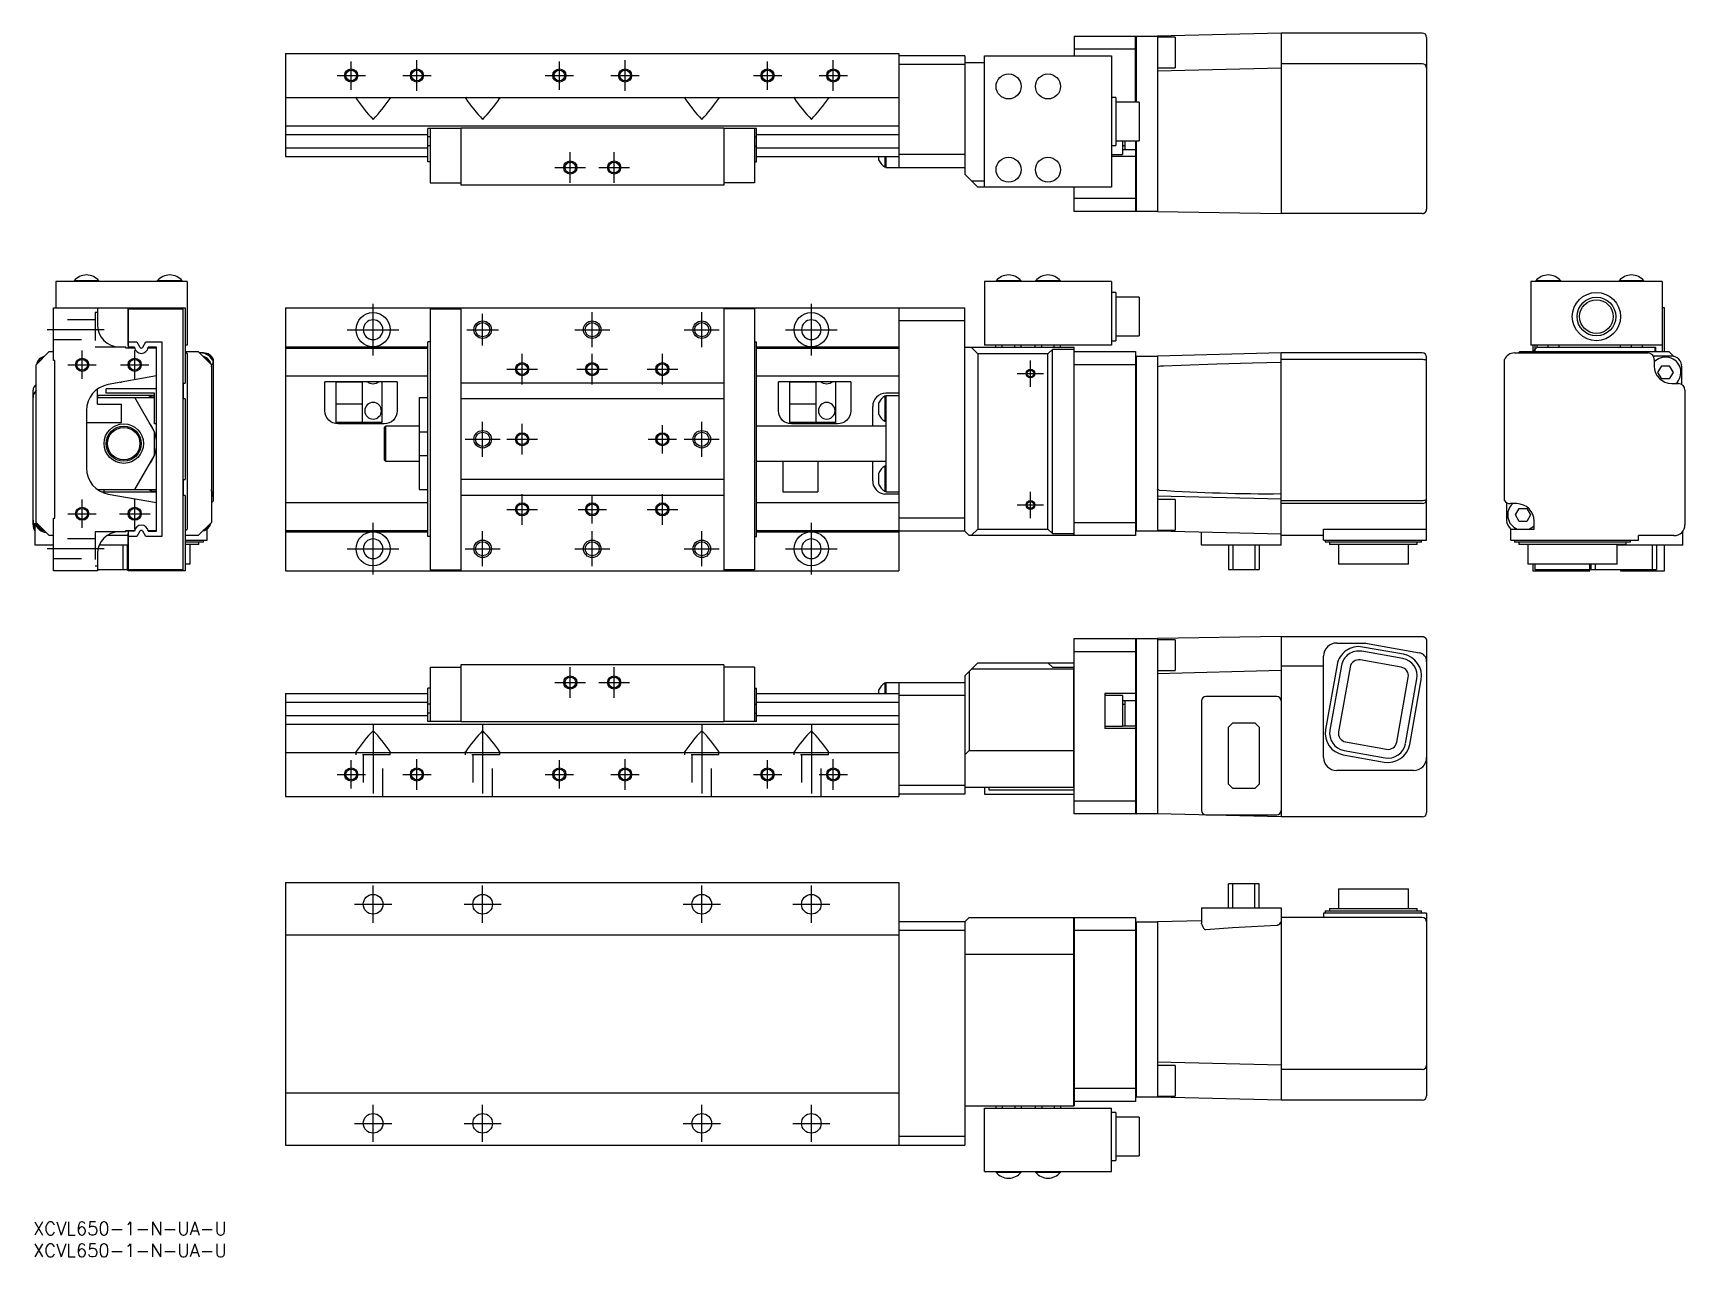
# Model space of a CAD drawing. Extents: x 0 to 377, y -8 to 271.
import ezdxf

# ---------------------------------------------------------------- set-up
doc = ezdxf.new("R2010")
doc.units = 0
doc.header["$LTSCALE"] = 0.5
doc.linetypes.add('CENTER', pattern=[50.8, 31.75, -6.35, 6.35, -6.35])
doc.linetypes.add('DASHED', pattern=[19.05, 12.7, -6.35])
for name, color, linetype in [('MSM_CENTER', 1, 'CENTER'), ('MSM_CONTINUOUS', 7, 'CONTINUOUS'), ('MSM_DASHED', 4, 'DASHED'), ('MSM_NARROW', 5, 'CONTINUOUS'), ('MSM_PART_NUMBER', 7, 'CONTINUOUS')]:
    doc.layers.add(name, color=color, linetype=linetype)
doc.styles.get("Standard").update_dxf_attribs({"font": 'txt.shx', "height": 3, "bigfont": 'bigfont.shx'})

# ---------------------------------------------------------------- blocks, each defined once
blk = doc.blocks.new('*U2')
at = {"layer": 'MSM_PART_NUMBER'}
blk.add_text('XCVL650-1-N-UA-U', height=3, dxfattribs=at).set_placement((0, -3))
blk = doc.blocks.new('*U3')
at = {"layer": 'MSM_PART_NUMBER'}
blk.add_text('XCVL650-1-N-UA-U', height=3, dxfattribs=at).set_placement((0, -8))

msp = doc.modelspace()

# ---------------------------------------------------------------- linework, layer by layer
at = {"layer": 'MSM_CENTER'}
for p, q in [((72.6, 258.43), (72.6, 264.89)), ((87.6, 258.16), (87.6, 265.16)), ((120.1, 258.43), (120.1, 264.89)), ((135.1, 258.16), (135.1, 265.16)), ((167.6, 258.43), (167.6, 264.89)), ((182.6, 258.16), (182.6, 265.16)), ((69.37, 261.66), (75.83, 261.66)), ((84.37, 261.66), (90.83, 261.66)), ((116.87, 261.66), (123.33, 261.66)), ((131.87, 261.66), (138.33, 261.66)), ((164.37, 261.66), (170.83, 261.66)), ((179.37, 261.66), (185.83, 261.66)), ((122.6, 237.16), (122.6, 244.16)), ((132.6, 237.16), (132.6, 244.16)), ((119.1, 240.66), (126.1, 240.66)), ((129.1, 240.66), (136.1, 240.66)), ((77.6, 197.74), (77.6, 209.54)), ((127.6, 199.64), (127.6, 207.64)), ((152.6, 199.64), (152.6, 207.64)), ((177.6, 197.74), (177.6, 209.54)), ((16.2, 203.64), (3.2, 203.64)), ((71.7, 203.64), (83.5, 203.64)), ((98.98, 203.64), (106.22, 203.64)), ((102.6, 200.02), (102.6, 207.26)), ((123.6, 203.64), (131.6, 203.64)), ((148.6, 203.64), (156.6, 203.64)), ((171.7, 203.64), (183.5, 203.64)), ((11.2, 192.41), (11.2, 198.87)), ((23.2, 192.41), (23.2, 198.87)), ((111.6, 191.14), (111.6, 198.14)), ((127.6, 191.14), (127.6, 198.14)), ((143.6, 191.14), (143.6, 198.14)), ((227.6, 190.64), (227.6, 196.64)), ((7.97, 195.64), (14.43, 195.64)), ((19.97, 195.64), (26.43, 195.64)), ((108.1, 194.64), (115.1, 194.64)), ((124.1, 194.64), (131.1, 194.64)), ((140.1, 194.64), (147.1, 194.64)), ((224.6, 193.64), (230.6, 193.64)), ((102.6, 174.64), (102.6, 182.64)), ((111.6, 175.14), (111.6, 182.14)), ((143.6, 175.41), (143.6, 181.87)), ((152.6, 174.64), (152.6, 182.64)), ((98.6, 178.64), (106.6, 178.64)), ((108.1, 178.64), (115.1, 178.64)), ((140.37, 178.64), (146.83, 178.64)), ((148.6, 178.64), (156.6, 178.64)), ((111.6, 159.14), (111.6, 166.14)), ((127.6, 159.41), (127.6, 165.87)), ((143.6, 159.14), (143.6, 166.14)), ((227.6, 160.64), (227.6, 166.64)), ((11.2, 158.41), (11.2, 164.87)), ((23.2, 158.14), (23.2, 165.14)), ((108.1, 162.64), (115.1, 162.64)), ((124.37, 162.64), (130.83, 162.64)), ((140.1, 162.64), (147.1, 162.64)), ((224.6, 163.64), (230.6, 163.64)), ((7.97, 161.64), (14.43, 161.64)), ((19.7, 161.64), (26.7, 161.64)), ((77.6, 147.74), (77.6, 159.54)), ((177.6, 147.74), (177.6, 159.54)), ((102.6, 149.64), (102.6, 157.64)), ((127.6, 149.64), (127.6, 157.64)), ((152.6, 149.64), (152.6, 157.64)), ((16.2, 153.64), (3.2, 153.64)), ((71.7, 153.64), (83.5, 153.64)), ((98.6, 153.64), (106.6, 153.64)), ((123.6, 153.64), (131.6, 153.64)), ((148.6, 153.64), (156.6, 153.64)), ((171.7, 153.64), (183.5, 153.64)), ((122.6, 119.63), (122.6, 126.63)), ((132.6, 119.63), (132.6, 126.63)), ((119.1, 123.13), (126.1, 123.13)), ((129.1, 123.13), (136.1, 123.13)), ((77.6, 113.63), (77.6, 95.13)), ((102.6, 113.63), (102.6, 95.13)), ((152.6, 113.63), (152.6, 95.13)), ((177.6, 113.63), (177.6, 95.13)), ((87.6, 98.63), (87.6, 105.63)), ((135.1, 98.63), (135.1, 105.63)), ((182.6, 98.63), (182.6, 105.63)), ((69.37, 102.13), (75.83, 102.13)), ((72.6, 98.9), (72.6, 105.36)), ((84.37, 102.13), (90.83, 102.13)), ((116.87, 102.13), (123.33, 102.13)), ((120.1, 98.9), (120.1, 105.36)), ((131.87, 102.13), (138.33, 102.13)), ((164.37, 102.13), (170.83, 102.13)), ((167.6, 98.9), (167.6, 105.36)), ((179.37, 102.13), (185.83, 102.13)), ((77.6, 68.25), (77.6, 76.75)), ((102.6, 68.25), (102.6, 76.75)), ((152.6, 68.25), (152.6, 76.75)), ((177.6, 68.25), (177.6, 76.75)), ((73.35, 72.5), (81.85, 72.5)), ((98.35, 72.5), (106.85, 72.5)), ((148.35, 72.5), (156.85, 72.5)), ((173.35, 72.5), (181.85, 72.5)), ((77.6, 18.25), (77.6, 26.75)), ((102.6, 18.25), (102.6, 26.75)), ((152.6, 18.25), (152.6, 26.75)), ((177.6, 18.25), (177.6, 26.75)), ((73.35, 22.5), (81.85, 22.5)), ((98.35, 22.5), (106.85, 22.5)), ((148.35, 22.5), (156.85, 22.5)), ((173.35, 22.5), (181.85, 22.5))]:
    msp.add_line(p, q, dxfattribs=at)
at = {"layer": 'MSM_CONTINUOUS'}
for p, q in [((237.6, 270.66), (251.6, 270.66)), ((237.6, 270.66), (237.6, 266.16)), ((251.6, 267.66), (237.6, 267.66)), ((251.6, 270.56), (251.7, 270.66)), ((251.6, 255.58), (251.6, 270.66)), ((251.7, 270.66), (251.7, 255.58)), ((251.7, 270.66), (256.6, 270.66)), ((284.8, 271.36), (256.6, 270.66)), ((256.6, 270.66), (256.6, 230.66)), ((260.6, 270.42), (256.6, 270.42)), ((260.6, 270.42), (260.6, 263.42)), ((284.8, 271.36), (284.8, 230.16)), ((317, 271.36), (284.8, 271.36)), ((318, 270.36), (318, 231.16)), ((57.6, 266.66), (197.6, 266.66)), ((57.6, 266.66), (57.6, 243.16)), ((197.6, 266.66), (197.6, 240.66)), ((212.6, 266.16), (197.6, 266.16)), ((212.6, 264.16), (197.6, 264.16)), ((212.6, 266.16), (212.6, 239.16)), ((212.6, 264.66), (217.1, 264.66)), ((217.1, 236.16), (217.1, 266.16)), ((217.1, 266.16), (246.1, 266.16)), ((246.1, 266.16), (246.1, 236.16)), ((317, 264.36), (284.8, 264.36)), ((256.6, 263.42), (260.6, 263.42)), ((284.8, 263.36), (256.6, 262.66)), ((57.6, 256.66), (197.6, 256.66)), ((73.86, 256.66), (73.7, 256.53)), ((73.7, 256.53), (73.72, 256.42)), ((81.34, 256.66), (81.5, 256.53)), ((81.5, 256.53), (81.48, 256.42)), ((98.86, 256.66), (98.7, 256.53)), ((98.7, 256.53), (98.72, 256.42)), ((106.34, 256.66), (106.5, 256.53)), ((106.5, 256.53), (106.48, 256.42)), ((148.86, 256.66), (148.7, 256.53)), ((148.7, 256.53), (148.72, 256.42)), ((156.34, 256.66), (156.5, 256.53)), ((156.5, 256.53), (156.48, 256.42)), ((173.86, 256.66), (173.7, 256.53)), ((173.7, 256.53), (173.72, 256.42)), ((181.34, 256.66), (181.5, 256.53)), ((181.5, 256.53), (181.48, 256.42)), ((247.1, 256.66), (246.1, 256.66)), ((247.1, 256.66), (247.1, 245.66)), ((252.4, 255.58), (247.1, 255.58)), ((252.4, 255.58), (252.4, 246.73)), ((57.6, 250.16), (197.6, 250.16)), ((97.6, 249.56), (90.1, 249.56)), ((90.1, 241.96), (90.1, 249.56)), ((90.6, 249.56), (90.6, 237.16)), ((157.6, 249.66), (97.6, 249.66)), ((97.6, 249.66), (97.6, 236.66)), ((157.6, 249.66), (157.6, 236.66)), ((165.1, 249.56), (157.6, 249.56)), ((164.6, 249.56), (164.6, 237.16)), ((165.1, 241.96), (165.1, 249.56)), ((57.6, 248.2), (90.1, 248.2)), ((57.6, 245.12), (90.1, 245.12)), ((90.6, 247.68), (90.1, 247.68)), ((90.6, 245.63), (90.1, 245.63)), ((164.6, 247.68), (165.1, 247.68)), ((164.6, 245.63), (165.1, 245.63)), ((165.1, 248.2), (197.6, 248.2)), ((165.1, 245.12), (197.6, 245.12)), ((246.1, 245.66), (247.1, 245.66)), ((247.1, 246.73), (252.4, 246.73)), ((248.6, 246.73), (248.6, 243.66)), ((248.6, 245.66), (249.1, 245.66)), ((249.1, 246.73), (249.1, 244.77)), ((251.6, 246.73), (251.6, 230.66)), ((251.7, 246.73), (251.7, 230.66)), ((57.6, 243.16), (90.1, 243.16)), ((90.6, 241.96), (90.1, 241.96)), ((164.6, 241.96), (165.1, 241.96)), ((165.1, 243.16), (197.6, 243.16)), ((192.95, 243.16), (192.95, 242.45)), ((194.4, 243.16), (194.4, 240.8)), ((194.6, 243.16), (194.6, 240.66)), ((212.6, 243.66), (197.6, 243.66)), ((246.1, 243.66), (248.6, 243.66)), ((251.6, 243.16), (246.1, 243.16)), ((248.6, 244.77), (251.6, 244.77)), ((194.4, 240.8), (194.6, 240.8)), ((194.6, 240.66), (212.6, 240.66)), ((212.6, 239.16), (215.6, 236.16)), ((214.1, 237.66), (217.1, 237.66)), ((90.6, 237.16), (97.6, 237.16)), ((157.6, 236.66), (97.6, 236.66)), ((164.6, 237.16), (157.6, 237.16)), ((246.1, 236.16), (215.6, 236.16)), ((237.6, 230.66), (237.6, 236.16)), ((237.6, 233.66), (251.6, 233.66)), ((251.6, 230.66), (237.6, 230.66)), ((251.7, 230.66), (251.6, 230.76)), ((256.6, 230.66), (251.7, 230.66)), ((256.6, 230.66), (284.8, 230.16)), ((317, 230.16), (284.8, 230.16)), ((317, 230.16), (317.05, 230.16)), ((317.05, 230.16), (317.1, 230.16)), ((317.1, 230.16), (317.14, 230.17)), ((317.14, 230.17), (317.19, 230.18)), ((317.19, 230.18), (317.24, 230.19)), ((317.24, 230.19), (317.28, 230.2)), ((317.28, 230.2), (317.33, 230.21)), ((317.33, 230.21), (317.36, 230.22)), ((317.36, 230.22), (317.39, 230.24)), ((317.39, 230.24), (317.42, 230.25)), ((317.42, 230.25), (317.45, 230.26)), ((317.45, 230.26), (317.48, 230.28)), ((317.48, 230.28), (317.51, 230.3)), ((317.51, 230.3), (317.53, 230.31)), ((317.53, 230.31), (317.56, 230.33)), ((317.56, 230.33), (317.59, 230.35)), ((317.59, 230.35), (317.61, 230.37)), ((317.61, 230.37), (317.64, 230.39)), ((317.64, 230.39), (317.67, 230.41)), ((317.67, 230.41), (317.69, 230.43)), ((317.69, 230.43), (317.71, 230.46)), ((317.71, 230.46), (317.74, 230.48)), ((317.74, 230.48), (317.76, 230.51)), ((317.76, 230.51), (317.78, 230.53)), ((317.78, 230.53), (317.8, 230.56)), ((317.8, 230.56), (317.82, 230.58)), ((317.82, 230.58), (317.84, 230.61)), ((317.84, 230.61), (317.86, 230.65)), ((317.86, 230.65), (317.88, 230.68)), ((317.88, 230.68), (317.9, 230.72)), ((317.9, 230.72), (317.92, 230.76)), ((317.92, 230.76), (317.93, 230.8)), ((317.93, 230.8), (317.95, 230.84)), ((317.95, 230.84), (317.96, 230.88)), ((317.96, 230.88), (317.97, 230.92)), ((317.97, 230.92), (317.98, 230.94)), ((317.98, 230.97), (317.99, 231)), ((317.98, 230.94), (317.98, 230.97)), ((317.99, 231.03), (318, 231.06)), ((317.99, 231), (317.99, 231.03)), ((318, 231.15), (318, 231.16)), ((318, 231.12), (318, 231.15)), ((318, 231.09), (318, 231.12)), ((318, 231.06), (318, 231.09)), ((35.2, 214.64), (5.2, 214.64)), ((5.2, 214.64), (5.2, 208.64)), ((15.05, 214.8), (9.35, 214.8)), ((9.35, 214.8), (9.35, 214.64)), ((15.05, 214.64), (15.05, 214.8)), ((34.05, 214.8), (28.35, 214.8)), ((28.35, 214.8), (28.35, 214.64)), ((34.05, 214.64), (34.05, 214.8)), ((35.2, 214.64), (35.2, 200.14)), ((246.1, 214.64), (217.1, 214.64)), ((217.1, 214.64), (217.1, 200.14)), ((225.45, 214.8), (219.75, 214.8)), ((219.75, 214.8), (219.75, 214.64)), ((225.45, 214.64), (225.45, 214.8)), ((228.75, 214.8), (228.75, 214.64)), ((234.45, 214.8), (228.75, 214.8)), ((234.45, 214.64), (234.45, 214.8)), ((246.1, 214.64), (246.1, 200.14)), ((247.1, 212.14), (246.1, 212.14)), ((247.1, 212.14), (247.1, 201.14)), ((371.75, 214.64), (341.75, 214.64)), ((341.75, 214.64), (341.75, 200.14)), ((348.6, 214.8), (342.9, 214.8)), ((342.9, 214.8), (342.9, 214.64)), ((348.6, 214.64), (348.6, 214.8)), ((367.6, 214.8), (361.9, 214.8)), ((361.9, 214.8), (361.9, 214.64)), ((367.6, 214.64), (367.6, 214.8)), ((371.75, 214.64), (371.75, 198.64)), ((4.7, 196.64), (4.7, 208.64)), ((4.7, 208.64), (34.7, 208.64)), ((14.7, 208.64), (14.7, 204.74)), ((21.7, 208.54), (14.7, 208.54)), ((21.7, 200.04), (21.7, 208.64)), ((21.8, 199.64), (21.8, 208.44)), ((21.8, 208.44), (34.2, 208.44)), ((34.2, 208.44), (34.2, 148.84)), ((34.7, 208.64), (34.7, 191.44)), ((57.6, 208.64), (57.6, 148.64)), ((57.6, 208.64), (212.6, 208.64)), ((90.6, 208.44), (97.6, 208.44)), ((90.6, 208.44), (90.6, 148.84)), ((97.6, 208.64), (97.6, 148.64)), ((157.6, 208.64), (157.6, 148.64)), ((164.6, 208.44), (157.6, 208.44)), ((164.6, 208.44), (164.6, 148.84)), ((197.6, 208.64), (197.6, 148.64)), ((212.6, 157.64), (212.6, 208.64)), ((252.4, 211.06), (247.1, 211.06)), ((252.4, 211.06), (252.4, 202.21)), ((372.25, 208.64), (371.75, 208.64)), ((372.25, 198.64), (372.25, 208.64)), ((212.6, 205.64), (197.6, 205.64)), ((21.8, 200.04), (21.7, 200.04)), ((21.8, 200.84), (23.68, 200.84)), ((23.68, 200.84), (24.36, 199.64)), ((25.04, 199.64), (25.72, 200.84)), ((25.72, 200.84), (29.4, 200.84)), ((29.4, 200.84), (29.4, 156.44)), ((35.2, 200.14), (34.7, 200.14)), ((90.6, 200.84), (90.1, 200.84)), ((90.1, 156.44), (90.1, 200.84)), ((164.6, 200.84), (165.1, 200.84)), ((165.1, 156.44), (165.1, 200.84)), ((246.1, 200.14), (217.1, 200.14)), ((219.71, 199.64), (219.71, 200.14)), ((221.16, 199.64), (221.16, 200.14)), ((224.04, 199.64), (224.04, 200.14)), ((225.49, 199.64), (225.49, 200.14)), ((228.71, 199.64), (228.71, 200.14)), ((230.16, 199.64), (230.16, 200.14)), ((233.04, 199.64), (233.04, 200.14)), ((234.49, 199.64), (234.49, 200.14)), ((246.1, 201.14), (247.1, 201.14)), ((247.1, 202.21), (252.4, 202.21)), ((371.75, 200.14), (341.75, 200.14)), ((342.25, 200.14), (342.25, 198.64)), ((342.75, 198.64), (342.75, 200.14)), ((343.25, 199.64), (343.25, 200.14)), ((345.75, 199.64), (345.75, 200.14)), ((348.25, 199.64), (348.25, 200.14)), ((362.25, 199.64), (362.25, 200.14)), ((364.75, 199.64), (364.75, 200.14)), ((367.25, 199.64), (367.25, 200.14)), ((3.7, 198.64), (0.7, 195.64)), ((3.7, 198.64), (4.7, 198.64)), ((5, 196.64), (4.7, 196.64)), ((5, 160.64), (5, 196.64)), ((19.7, 199.74), (21.2, 199.74)), ((21.2, 199.44), (21.2, 199.74)), ((23.16, 199.44), (21.2, 199.44)), ((23.13, 199.64), (21.8, 199.64)), ((28.2, 199.44), (26.24, 199.44)), ((28.2, 199.64), (26.27, 199.64)), ((28.2, 157.64), (28.2, 199.64)), ((34.7, 198.64), (35.2, 198.14)), ((34.7, 198.64), (37.7, 198.64)), ((35.2, 198.14), (35.2, 158.14)), ((40.7, 195.64), (37.7, 198.64)), ((38.9, 198.34), (38, 198.34)), ((40.94, 195.87), (41.08, 196.09)), ((41.08, 196.09), (41.2, 196.25)), ((41.2, 164.69), (41.2, 196.82)), ((57.6, 199.74), (90.1, 199.74)), ((57.6, 199.44), (90.1, 199.44)), ((165.1, 199.74), (197.6, 199.74)), ((165.1, 199.44), (197.6, 199.44)), ((212.6, 199.64), (237.6, 199.64)), ((214.1, 199.64), (215.6, 198.14)), ((215.6, 198.14), (215.6, 158.14)), ((231.6, 198.14), (215.6, 198.14)), ((232.6, 199.14), (231.6, 198.14)), ((231.6, 158.14), (231.6, 198.14)), ((232.6, 157.14), (232.6, 199.14)), ((237.6, 199.14), (232.6, 199.14)), ((237.6, 156.64), (237.6, 199.64)), ((237.6, 198.64), (251.6, 198.64)), ((251.6, 198.64), (251.6, 156.64)), ((251.7, 197.64), (251.6, 197.54)), ((251.7, 197.64), (251.7, 157.64)), ((251.7, 197.64), (256.6, 197.64)), ((284.8, 198.34), (256.6, 197.64)), ((256.6, 197.64), (256.6, 157.64)), ((270.12, 195.87), (278.25, 196.09)), ((278.25, 196.09), (284.8, 196.25)), ((317, 198.34), (284.8, 198.34)), ((284.8, 154.44), (284.8, 198.34)), ((317, 196.82), (284.8, 196.82)), ((317.84, 196.72), (317.93, 196.68)), ((317.93, 196.68), (318, 196.6)), ((318, 155.64), (318, 197.34)), ((318, 196.6), (318, 196.59)), ((335.75, 164.69), (335.75, 196.82)), ((338.05, 198.34), (368.45, 198.34)), ((339.25, 198.64), (338.95, 198.34)), ((339.25, 198.64), (373.25, 198.64)), ((343.25, 199.64), (342.25, 198.64)), ((343.25, 199.64), (370.25, 199.64)), ((348.75, 198.64), (348.75, 198.34)), ((356.75, 198.34), (356.75, 198.64)), ((373.75, 197.64), (369.72, 197.64)), ((369.95, 196.84), (369.95, 195.34)), ((370.15, 198.64), (370.15, 199.64)), ((370.25, 199.64), (370.25, 198.64)), ((374.32, 197.57), (373.25, 198.64)), ((0.7, 159.64), (0.7, 195.64)), ((28.2, 193.08), (17.16, 191.14)), ((40.7, 195.64), (40.7, 159.64)), ((40.7, 195.22), (40.71, 195.24)), ((40.7, 195.2), (40.7, 195.22)), ((40.7, 195.19), (40.7, 195.2)), ((40.7, 195.18), (40.7, 195.19)), ((40.7, 195.19), (40.7, 195.19)), ((40.7, 195.17), (40.7, 195.18)), ((40.7, 195.18), (40.7, 195.18)), ((40.7, 195.18), (40.7, 195.18)), ((40.7, 195.16), (40.7, 195.17)), ((40.7, 195.17), (40.7, 195.17)), ((40.7, 195.17), (40.7, 195.17)), ((40.7, 195.15), (40.7, 195.16)), ((40.7, 195.16), (40.7, 195.16)), ((40.7, 195.16), (40.7, 195.16)), ((40.7, 195.16), (40.7, 195.16)), ((40.7, 195.16), (40.7, 195.16)), ((40.7, 195.14), (40.7, 195.15)), ((40.7, 195.15), (40.7, 195.15)), ((40.7, 195.15), (40.7, 195.15)), ((40.7, 195.15), (40.7, 195.15)), ((40.7, 195.15), (40.7, 195.15)), ((40.7, 195.15), (40.7, 195.15)), ((40.7, 195.15), (40.7, 195.15)), ((40.7, 195.15), (40.7, 195.15)), ((40.7, 195.15), (40.7, 195.15)), ((40.7, 195.15), (40.7, 195.15)), ((40.7, 195.14), (40.7, 195.14)), ((40.7, 195.14), (40.7, 195.14)), ((40.7, 195.14), (40.7, 195.14)), ((40.7, 195.14), (40.7, 195.14)), ((40.7, 195.14), (40.7, 195.14)), ((40.7, 195.14), (40.7, 195.14)), ((40.7, 195.14), (40.7, 195.14)), ((40.7, 195.14), (40.7, 195.14)), ((40.71, 195.31), (40.72, 195.36)), ((40.71, 195.28), (40.71, 195.31)), ((40.71, 195.24), (40.71, 195.28)), ((40.72, 195.36), (40.8, 195.58)), ((40.8, 195.58), (40.94, 195.87)), ((57.6, 193.08), (90.1, 193.08)), ((165.1, 193.08), (197.6, 193.08)), ((251.6, 195.64), (237.6, 195.64)), ((256.6, 195.14), (256.69, 195.19)), ((257.93, 195.36), (261.99, 195.58)), ((261.99, 195.58), (270.12, 195.87)), ((370.78, 193.9), (371.65, 195.4)), ((371.65, 192.4), (370.78, 193.9)), ((371.65, 195.4), (373.38, 195.4)), ((373.38, 192.4), (371.65, 192.4)), ((373.38, 195.4), (374.25, 193.9)), ((374.25, 193.9), (373.38, 192.4)), ((376.25, 195.64), (376.19, 195.7)), ((376.25, 191.11), (376.25, 195.14)), ((0, 159.14), (0, 189.84)), ((14.7, 186.64), (14.7, 190.1)), ((27.7, 188.64), (14.7, 188.64)), ((16.7, 189.14), (16.7, 190.14)), ((28.2, 190.14), (16.7, 190.14)), ((27.7, 189.14), (16.7, 189.14)), ((19.99, 191.64), (20.2, 191.64)), ((20.2, 191.67), (20.2, 191.64)), ((27.7, 182.14), (27.7, 189.14)), ((34.35, 187.84), (34.35, 191.44)), ((34.35, 191.44), (34.7, 191.44)), ((83.1, 191.76), (66.6, 191.76)), ((66.6, 185.14), (66.6, 191.76)), ((69.1, 191.76), (69.1, 182.44)), ((75.1, 191.64), (69.1, 191.64)), ((75.1, 191.76), (75.1, 182.44)), ((79.6, 191.76), (79.6, 182.44)), ((83.1, 191.76), (83.1, 185.14)), ((157.6, 191.44), (97.6, 191.44)), ((186.6, 191.76), (170.1, 191.76)), ((170.1, 185.14), (170.1, 191.76)), ((172.6, 191.76), (172.6, 182.44)), ((178.6, 191.64), (172.6, 191.64)), ((178.6, 191.76), (178.6, 182.44)), ((183.1, 191.76), (183.1, 182.44)), ((186.6, 191.76), (186.6, 185.14)), ((194.4, 188.5), (194.4, 182.78)), ((194.6, 188.5), (194.4, 188.5)), ((197.6, 189.13), (194.6, 189.13)), ((194.6, 188.64), (197.6, 188.64)), ((194.6, 188.64), (194.6, 166.64)), ((373.95, 191.34), (375.45, 191.34)), ((376.95, 189.84), (376.95, 159.14)), ((12.2, 185.23), (12.2, 172.05)), ((14.7, 188.14), (27.7, 188.14)), ((14.7, 186.64), (20.2, 186.64)), ((20.2, 182.44), (20.2, 186.64)), ((27.7, 180.34), (23.2, 188.14)), ((34.7, 187.84), (34.35, 187.84)), ((34.7, 187.84), (34.7, 169.44)), ((75.1, 186.64), (69.1, 186.64)), ((88.1, 188.14), (88.1, 167.14)), ((88.1, 188.14), (90.1, 188.14)), ((157.6, 187.84), (97.6, 187.84)), ((178.6, 186.64), (172.6, 186.64)), ((191.6, 181.64), (191.6, 186.13)), ((192.95, 186.85), (192.95, 184.43)), ((12.2, 182.44), (20.2, 182.44)), ((28.2, 182.14), (27.7, 182.14)), ((79.6, 182.44), (69.1, 182.44)), ((80.1, 182.14), (69.6, 182.14)), ((80.4, 181.64), (80.1, 181.34)), ((80.1, 181.34), (80.1, 173.94)), ((80.4, 181.64), (80.4, 173.64)), ((88.1, 181.64), (80.4, 181.64)), ((194.6, 181.64), (165.1, 181.64)), ((183.1, 182.44), (172.6, 182.44)), ((183.6, 182.14), (173.1, 182.14)), ((194.4, 182.78), (194.6, 182.78)), ((27.7, 174.93), (27.7, 180.34)), ((88.1, 180.34), (90.1, 180.34)), ((23.2, 167.14), (27.7, 174.93)), ((80.1, 173.94), (80.4, 173.64)), ((80.4, 173.64), (88.1, 173.64)), ((88.1, 174.93), (90.1, 174.93)), ((165.1, 173.64), (194.6, 173.64)), ((171.1, 173.64), (171.1, 166.64)), ((179.1, 173.64), (179.1, 166.64)), ((191.6, 169.13), (191.6, 173.64)), ((192.95, 170.85), (192.95, 168.43)), ((194.4, 172.5), (194.4, 166.78)), ((194.6, 172.5), (194.4, 172.5)), ((14.75, 167.14), (28.2, 167.14)), ((15.6, 166.64), (28.2, 166.64)), ((16.2, 166.64), (16.2, 167.14)), ((17.16, 166.14), (28.2, 164.19)), ((34.35, 165.84), (34.35, 169.44)), ((34.35, 169.44), (34.7, 169.44)), ((40.7, 167.13), (40.7, 167.14)), ((40.7, 167.14), (40.7, 167.14)), ((40.7, 167.14), (40.7, 167.14)), ((40.7, 167.14), (40.7, 167.14)), ((40.7, 167.12), (40.7, 167.13)), ((40.7, 167.13), (40.7, 167.13)), ((40.7, 167.13), (40.7, 167.13)), ((40.7, 167.13), (40.7, 167.13)), ((40.7, 167.13), (40.7, 167.13)), ((40.7, 167.13), (40.7, 167.13)), ((40.7, 167.13), (40.7, 167.13)), ((40.7, 167.13), (40.7, 167.13)), ((40.7, 167.13), (40.7, 167.13)), ((40.7, 167.13), (40.7, 167.13)), ((40.7, 167.13), (40.7, 167.13)), ((40.7, 167.13), (40.7, 167.13)), ((40.7, 167.13), (40.7, 167.13)), ((40.7, 167.13), (40.7, 167.13)), ((40.7, 167.13), (40.7, 167.13)), ((40.7, 167.13), (40.7, 167.13)), ((40.7, 167.13), (40.7, 167.13)), ((40.7, 167.11), (40.7, 167.12)), ((40.7, 167.12), (40.7, 167.12)), ((40.7, 167.12), (40.7, 167.12)), ((40.7, 167.12), (40.7, 167.12)), ((40.7, 167.12), (40.7, 167.12)), ((40.7, 167.12), (40.7, 167.12)), ((40.7, 167.12), (40.7, 167.12)), ((40.7, 167.1), (40.7, 167.11)), ((40.7, 167.11), (40.7, 167.11)), ((40.7, 167.11), (40.7, 167.11)), ((40.7, 167.11), (40.7, 167.11)), ((40.7, 167.09), (40.7, 167.1)), ((40.7, 167.1), (40.7, 167.1)), ((40.7, 167.08), (40.7, 167.09)), ((40.7, 167.06), (40.7, 167.08)), ((40.71, 167.04), (40.7, 167.06)), ((40.71, 167.02), (40.71, 167.04)), ((40.72, 167), (40.71, 167.02)), ((40.72, 166.97), (40.72, 167)), ((40.74, 166.93), (40.72, 166.97)), ((40.75, 166.88), (40.74, 166.93)), ((40.78, 166.82), (40.75, 166.88)), ((40.82, 166.74), (40.78, 166.82)), ((41.12, 166.31), (40.82, 166.74)), ((41.2, 166.22), (41.12, 166.31)), ((88.1, 167.14), (90.1, 167.14)), ((157.6, 169.44), (97.6, 169.44)), ((171.1, 166.64), (179.1, 166.64)), ((194.4, 166.78), (194.6, 166.78)), ((194.6, 166.64), (197.6, 166.64)), ((197.6, 166.13), (194.6, 166.13)), ((256.62, 167.12), (256.6, 167.14)), ((256.71, 167.09), (256.62, 167.12)), ((256.86, 167.06), (256.71, 167.09)), ((257, 167.04), (256.86, 167.06)), ((34.7, 165.84), (34.35, 165.84)), ((34.7, 165.84), (34.7, 148.64)), ((57.6, 164.19), (90.1, 164.19)), ((157.6, 165.84), (97.6, 165.84)), ((165.1, 164.19), (197.6, 164.19)), ((284.8, 164.94), (256.6, 165.64)), ((260.6, 164.87), (256.6, 164.87)), ((260.6, 164.87), (260.6, 157.87)), ((284.8, 164.69), (317, 164.69)), ((317, 163.94), (284.8, 163.94)), ((317.81, 164.81), (317.91, 164.86)), ((317.91, 164.86), (317.98, 164.95)), ((317.98, 164.95), (318, 165.04)), ((336.25, 164.17), (336.25, 160.14)), ((338.55, 163.94), (337.05, 163.94)), ((338.26, 161.37), (339.12, 162.87)), ((339.12, 162.87), (340.85, 162.87)), ((340.85, 162.87), (341.72, 161.37)), ((0.5, 154.44), (0.5, 159.5)), ((0.7, 159.64), (3.7, 156.64)), ((4.7, 160.64), (5, 160.64)), ((4.7, 148.64), (4.7, 160.64)), ((37.7, 156.64), (40.7, 159.64)), ((212.6, 160.64), (197.6, 160.64)), ((237.6, 159.64), (251.6, 159.64)), ((336.25, 159.64), (336.32, 159.57)), ((339.12, 159.87), (338.26, 161.37)), ((340.85, 159.87), (339.12, 159.87)), ((341.72, 161.37), (340.85, 159.87)), ((342.55, 158.14), (342.55, 159.94)), ((4.7, 156.64), (3.7, 156.64)), ((21.7, 156.64), (16.84, 156.64)), ((21.2, 157.54), (19.7, 157.54)), ((21.2, 157.84), (23.16, 157.84)), ((21.2, 157.54), (21.2, 157.84)), ((21.2, 157.74), (23.14, 157.74)), ((23.13, 157.64), (21.2, 157.64)), ((21.7, 148.64), (21.7, 157.24)), ((21.7, 157.24), (21.8, 157.24)), ((21.8, 148.84), (21.8, 157.64)), ((23.68, 156.44), (21.8, 156.44)), ((24.36, 157.63), (23.68, 156.44)), ((25.72, 156.44), (25.04, 157.63)), ((29.4, 156.44), (25.72, 156.44)), ((26.24, 157.84), (28.2, 157.84)), ((26.26, 157.74), (27.8, 157.74)), ((26.27, 157.64), (28.2, 157.64)), ((27.8, 157.74), (27.7, 157.64)), ((27.8, 157.74), (27.9, 157.84)), ((35.2, 158.14), (34.7, 157.64)), ((37.7, 156.64), (34.7, 156.64)), ((34.7, 155.64), (39.7, 155.64)), ((38.87, 155.14), (34.7, 155.14)), ((37.87, 154.64), (34.7, 154.64)), ((35.87, 150.14), (35.87, 154.64)), ((37.87, 154.64), (37.87, 155.14)), ((38.87, 155.14), (38.87, 155.64)), ((39.7, 155.64), (39.7, 158.14)), ((57.6, 157.84), (90.1, 157.84)), ((57.6, 157.54), (90.1, 157.54)), ((90.6, 156.44), (90.1, 156.44)), ((164.6, 156.44), (165.1, 156.44)), ((165.1, 157.84), (197.6, 157.84)), ((165.1, 157.54), (197.6, 157.54)), ((212.6, 157.64), (197.6, 157.64)), ((212.6, 157.64), (213.6, 156.64)), ((237.5, 156.64), (213.6, 156.64)), ((215.6, 158.14), (214.1, 156.64)), ((215.6, 158.14), (231.6, 158.14)), ((231.6, 158.14), (232.6, 157.14)), ((232.6, 157.14), (237.5, 157.14)), ((237.5, 157.14), (237.6, 157.28)), ((237.5, 156.64), (237.5, 157.14)), ((237.6, 156.74), (237.5, 156.64)), ((251.6, 156.64), (237.6, 156.64)), ((251.6, 157.74), (251.7, 157.64)), ((256.6, 157.64), (251.7, 157.64)), ((256.6, 157.87), (260.6, 157.87)), ((284.8, 156.94), (256.6, 157.64)), ((266.65, 154.44), (266.65, 157.39)), ((294.5, 156.64), (284.8, 156.64)), ((294.5, 155.64), (294.5, 158.14)), ((294.5, 158.14), (318, 158.14)), ((294.5, 155.64), (318, 155.64)), ((294.86, 155.64), (294.86, 155.14)), ((316.85, 155.14), (294.86, 155.14)), ((295.86, 155.14), (295.86, 154.64)), ((315.85, 154.64), (295.86, 154.64)), ((297.86, 154.64), (297.86, 150.14)), ((313.85, 150.14), (313.85, 154.64)), ((315.85, 154.64), (315.85, 155.14)), ((316.85, 155.14), (316.85, 155.64)), ((337.25, 155.64), (337.25, 158.14)), ((337.25, 158.14), (342.55, 158.14)), ((337.25, 155.64), (366.35, 155.64)), ((338.08, 155.64), (338.08, 155.14)), ((364.51, 155.14), (338.08, 155.14)), ((339.08, 155.14), (339.08, 154.64)), ((363.51, 154.64), (339.08, 154.64)), ((341.08, 154.64), (341.08, 150.14)), ((361.51, 150.14), (361.51, 154.64)), ((363.51, 154.64), (363.51, 155.14)), ((364.51, 155.14), (364.51, 155.64)), ((366.35, 155.64), (366.35, 156.64)), ((374.45, 156.64), (366.35, 156.64)), ((376.45, 154.44), (376.45, 157.64)), ((4.7, 154.44), (0.5, 154.44)), ((14.7, 152.54), (14.7, 148.64)), ((21.7, 154.44), (15.08, 154.44)), ((20.5, 154.44), (20.5, 148.94)), ((21.5, 154.44), (21.5, 148.94)), ((284.8, 154.44), (266.65, 154.44)), ((272.8, 154.44), (272.8, 148.94)), ((273.8, 154.44), (273.8, 148.94)), ((278.8, 154.44), (278.8, 148.94)), ((279.8, 154.44), (279.8, 148.94)), ((376.45, 154.44), (361.51, 154.44)), ((369.45, 154.44), (369.45, 148.94)), ((370.45, 154.44), (370.45, 148.94)), ((372.25, 148.64), (372.25, 154.44)), ((14.7, 148.64), (4.7, 148.64)), ((14.7, 148.94), (21.5, 148.94)), ((21.7, 150.14), (21.5, 150.14)), ((34.7, 148.64), (21.7, 148.64)), ((34.2, 148.84), (21.8, 148.84)), ((35.87, 150.14), (34.7, 150.14)), ((57.6, 148.64), (197.6, 148.64)), ((90.6, 148.84), (97.6, 148.84)), ((164.6, 148.84), (157.6, 148.84)), ((272.8, 148.94), (279.8, 148.94)), ((313.85, 150.14), (297.86, 150.14)), ((361.51, 150.14), (341.08, 150.14)), ((342.25, 150.14), (342.25, 148.64)), ((342.25, 148.64), (355.25, 148.64)), ((342.75, 148.84), (342.75, 150.14)), ((355.15, 148.84), (342.75, 148.84)), ((355.15, 150.14), (355.15, 148.84)), ((355.25, 148.64), (355.25, 150.14)), ((355.45, 150.14), (355.45, 148.94)), ((355.45, 148.94), (370.45, 148.94)), ((356.45, 150.14), (356.45, 148.94)), ((362.25, 148.94), (362.25, 148.64)), ((362.25, 148.64), (372.25, 148.64)), ((237.6, 93.13), (237.6, 133.13)), ((237.6, 133.13), (251.6, 133.13)), ((251.6, 133.13), (251.6, 93.13)), ((251.7, 133.13), (251.6, 133.03)), ((251.7, 133.13), (251.7, 93.13)), ((251.7, 133.13), (256.6, 133.13)), ((284.8, 133.63), (256.6, 133.13)), ((256.6, 133.13), (256.6, 93.13)), ((260.6, 132.89), (256.6, 132.89)), ((260.6, 132.89), (260.6, 125.89)), ((284.8, 133.63), (284.8, 92.43)), ((284.8, 133.63), (317, 133.63)), ((297.5, 132.13), (303.91, 132.13)), ((304.09, 132.11), (316.35, 129.92)), ((317, 133.63), (317.05, 133.63)), ((317.05, 133.63), (317.09, 133.62)), ((317.09, 133.62), (317.14, 133.62)), ((317.14, 133.62), (317.19, 133.61)), ((317.19, 133.61), (317.23, 133.6)), ((317.23, 133.6), (317.28, 133.59)), ((317.28, 133.59), (317.32, 133.57)), ((317.32, 133.57), (317.35, 133.56)), ((317.35, 133.56), (317.38, 133.55)), ((317.38, 133.55), (317.41, 133.54)), ((317.41, 133.54), (317.44, 133.53)), ((317.44, 133.53), (317.47, 133.51)), ((317.47, 133.51), (317.5, 133.49)), ((317.5, 133.49), (317.53, 133.48)), ((317.53, 133.48), (317.55, 133.46)), ((317.55, 133.46), (317.58, 133.44)), ((317.58, 133.44), (317.61, 133.42)), ((317.61, 133.42), (317.63, 133.4)), ((317.63, 133.4), (317.66, 133.38)), ((317.66, 133.38), (317.68, 133.36)), ((317.68, 133.36), (317.7, 133.34)), ((317.7, 133.34), (317.73, 133.31)), ((317.73, 133.31), (317.75, 133.29)), ((317.75, 133.29), (317.77, 133.27)), ((317.77, 133.27), (317.79, 133.24)), ((317.79, 133.24), (317.81, 133.21)), ((317.81, 133.21), (317.83, 133.19)), ((317.83, 133.19), (317.85, 133.15)), ((317.85, 133.15), (317.87, 133.12)), ((317.87, 133.12), (317.89, 133.08)), ((317.89, 133.08), (317.91, 133.05)), ((317.91, 133.05), (317.92, 133.01)), ((317.92, 133.01), (317.94, 132.97)), ((317.94, 132.97), (317.95, 132.93)), ((317.95, 132.93), (317.96, 132.89)), ((317.96, 132.89), (317.97, 132.86)), ((317.97, 132.86), (317.98, 132.83)), ((317.98, 132.83), (317.99, 132.8)), ((317.99, 132.8), (317.99, 132.76)), ((317.99, 132.76), (317.99, 132.73)), ((317.99, 132.73), (318, 132.7)), ((318, 132.7), (318, 132.67)), ((318, 132.67), (318, 132.63)), ((318, 132.63), (318, 93.43)), ((318, 132.63), (318, 132.63)), ((251.6, 130.13), (237.6, 130.13)), ((294.5, 106.03), (294.5, 129.13)), ((312.2, 126.6), (302.85, 128.27)), ((312.55, 128.57), (303.2, 130.24)), ((312.73, 129.55), (303.38, 131.22)), ((90.6, 126.63), (97.6, 126.63)), ((90.6, 126.63), (90.6, 114.23)), ((97.6, 127.13), (97.6, 114.13)), ((157.6, 127.13), (97.6, 127.13)), ((157.6, 127.13), (157.6, 114.13)), ((164.6, 126.63), (157.6, 126.63)), ((164.6, 126.63), (164.6, 114.23)), ((212.6, 124.63), (215.6, 127.63)), ((212.6, 124.63), (212.6, 97.63)), ((213.6, 125.63), (213.6, 107.63)), ((237.5, 126.13), (214.1, 126.13)), ((215.6, 127.63), (237.6, 127.63)), ((231.6, 127.63), (232.6, 126.63)), ((232.6, 126.63), (237.6, 126.63)), ((237.5, 99.13), (237.5, 126.63)), ((237.6, 126.09), (237.5, 126.13)), ((256.6, 125.89), (260.6, 125.89)), ((284.8, 125.83), (256.6, 125.13)), ((294.5, 126.83), (284.8, 126.83)), ((297.58, 127.18), (294.94, 112.41)), ((298.56, 127), (295.92, 112.24)), ((300.53, 126.65), (297.89, 111.89)), ((57.6, 120.63), (57.6, 97.13)), ((57.6, 120.63), (90.1, 120.63)), ((90.1, 114.23), (90.1, 121.83)), ((90.6, 121.83), (90.1, 121.83)), ((164.6, 121.83), (165.1, 121.83)), ((165.1, 114.23), (165.1, 121.83)), ((165.1, 120.63), (197.6, 120.63)), ((192.95, 121.34), (192.95, 120.63)), ((194.4, 122.99), (194.4, 120.63)), ((194.6, 122.99), (194.4, 122.99)), ((194.6, 123.13), (212.6, 123.13)), ((194.6, 123.13), (194.6, 120.63)), ((197.6, 123.13), (197.6, 97.13)), ((251.6, 120.63), (244.6, 120.63)), ((244.6, 120.63), (244.6, 112.63)), ((311.18, 109.51), (313.82, 124.28)), ((313.15, 109.16), (315.79, 123.93)), ((314.14, 108.99), (316.77, 123.75)), ((57.6, 118.66), (90.1, 118.66)), ((90.6, 118.15), (90.1, 118.15)), ((164.6, 118.15), (165.1, 118.15)), ((165.1, 118.66), (197.6, 118.66)), ((212.6, 120.13), (197.6, 120.13)), ((248.6, 120.13), (244.6, 120.13)), ((248.6, 120.13), (248.6, 113.13)), ((248.6, 119.02), (251.6, 119.02)), ((249.1, 118.13), (248.6, 118.13)), ((249.1, 119.02), (249.1, 113.16)), ((266.65, 118.93), (266.65, 93.93)), ((283.8, 119.93), (267.65, 119.93)), ((57.6, 115.59), (90.1, 115.59)), ((57.6, 113.63), (197.6, 113.63)), ((90.6, 116.1), (90.1, 116.1)), ((97.6, 114.23), (90.1, 114.23)), ((157.6, 114.13), (97.6, 114.13)), ((165.1, 114.23), (157.6, 114.23)), ((164.6, 116.1), (165.1, 116.1)), ((165.1, 115.59), (197.6, 115.59)), ((244.6, 113.13), (248.6, 113.13)), ((251.6, 113.16), (248.6, 113.16)), ((272.8, 112.93), (273.8, 113.93)), ((273.8, 113.93), (278.8, 113.93)), ((278.8, 113.93), (279.8, 112.93)), ((251.6, 112.63), (244.6, 112.63)), ((272.8, 99.93), (272.8, 112.93)), ((279.8, 112.93), (279.8, 99.93)), ((299.51, 109.57), (308.86, 107.9)), ((57.6, 107.13), (197.6, 107.13)), ((73.7, 107.26), (73.72, 107.37)), ((73.86, 107.13), (73.7, 107.26)), ((81.34, 107.13), (81.5, 107.26)), ((81.5, 107.26), (81.48, 107.37)), ((98.7, 107.26), (98.72, 107.37)), ((98.86, 107.13), (98.7, 107.26)), ((106.34, 107.13), (106.5, 107.26)), ((106.5, 107.26), (106.48, 107.37)), ((148.7, 107.26), (148.72, 107.37)), ((148.86, 107.13), (148.7, 107.26)), ((156.34, 107.13), (156.5, 107.26)), ((156.5, 107.26), (156.48, 107.37)), ((173.7, 107.26), (173.72, 107.37)), ((173.86, 107.13), (173.7, 107.26)), ((181.34, 107.13), (181.5, 107.26)), ((181.5, 107.26), (181.48, 107.37)), ((212.6, 106.63), (213.6, 107.63)), ((213.6, 107.63), (237.5, 107.63)), ((237.5, 107.63), (237.6, 107.67)), ((298.98, 106.61), (308.34, 104.94)), ((299.16, 107.6), (308.51, 105.93)), ((315, 103.03), (297.5, 103.03)), ((212.6, 99.63), (197.6, 99.63)), ((237.5, 99.13), (212.6, 99.13)), ((217.1, 99.13), (217.1, 97.63)), ((218.1, 99.13), (218.1, 98.63)), ((218.1, 98.63), (237.6, 98.63)), ((237.6, 99.23), (237.5, 99.13)), ((273.8, 98.93), (272.8, 99.93)), ((278.8, 98.93), (273.8, 98.93)), ((279.8, 99.93), (278.8, 98.93)), ((57.6, 97.13), (197.6, 97.13)), ((212.6, 97.63), (197.6, 97.63)), ((217.1, 97.63), (237.6, 97.63)), ((237.6, 96.13), (251.6, 96.13)), ((251.6, 93.13), (237.6, 93.13)), ((251.6, 93.23), (251.7, 93.13)), ((256.6, 93.13), (251.7, 93.13)), ((284.8, 92.43), (256.6, 93.13)), ((267.65, 92.93), (283.8, 92.93)), ((317, 92.43), (284.8, 92.43)), ((57.6, 77.5), (197.6, 77.5)), ((57.6, 77.5), (57.6, 17.5)), ((197.6, 77.5), (197.6, 17.5)), ((272.8, 71.7), (272.8, 77.2)), ((279.8, 77.2), (272.8, 77.2)), ((273.8, 71.7), (273.8, 77.2)), ((278.8, 71.7), (278.8, 77.2)), ((279.8, 71.7), (279.8, 77.2)), ((297.86, 76), (313.85, 76)), ((297.86, 76), (297.86, 71.5)), ((313.85, 71.5), (313.85, 76)), ((266.65, 71.7), (266.65, 68.16)), ((266.65, 71.7), (284.8, 71.7)), ((284.8, 71.7), (284.8, 27.8)), ((212.6, 68.5), (197.6, 68.5)), ((212.6, 68.5), (213.6, 69.5)), ((212.6, 68.5), (212.6, 17.5)), ((213.6, 69.5), (237.5, 69.5)), ((237.5, 26.5), (237.5, 69.5)), ((237.5, 69.5), (237.6, 69.4)), ((237.6, 69.5), (251.6, 69.5)), ((237.6, 69.5), (237.6, 26.5)), ((251.6, 69.5), (251.6, 27.5)), ((251.6, 68.4), (251.7, 68.5)), ((251.7, 68.5), (256.6, 68.5)), ((251.7, 68.5), (251.7, 28.5)), ((266.65, 68.75), (256.6, 68.5)), ((256.6, 68.5), (256.6, 28.5)), ((266.66, 68.07), (266.65, 68.16)), ((284.79, 68.61), (284.75, 68.49)), ((284.8, 68.71), (284.79, 68.61)), ((317, 69.5), (284.8, 69.5)), ((294.5, 70.5), (294.5, 69.5)), ((318, 70.5), (294.5, 70.5)), ((294.86, 71), (316.85, 71)), ((294.86, 71), (294.86, 70.5)), ((295.86, 71.5), (315.85, 71.5)), ((295.86, 71.5), (295.86, 71)), ((315.85, 71), (315.85, 71.5)), ((316.85, 70.5), (316.85, 71)), ((318, 70.5), (318, 28.8)), ((57.6, 65.5), (197.6, 65.5)), ((212.6, 66.5), (197.6, 66.5)), ((251.6, 66.5), (237.6, 66.5)), ((267.44, 66.7), (267.35, 66.78)), ((267.55, 66.65), (267.44, 66.7)), ((267.65, 66.64), (267.55, 66.65)), ((270.66, 66.91), (267.65, 66.64)), ((273.68, 67.12), (270.66, 66.91)), ((283.8, 67.67), (273.68, 67.12)), ((283.89, 67.68), (283.8, 67.67)), ((284, 67.71), (283.89, 67.68)), ((284.1, 67.76), (284, 67.71)), ((237.5, 61), (212.6, 61)), ((237.6, 60.96), (237.5, 61)), ((284.8, 35.8), (256.6, 36.5)), ((260.6, 35.74), (256.6, 35.74)), ((260.6, 35.74), (260.6, 28.74)), ((317, 34.8), (284.8, 34.8)), ((237.6, 30.5), (251.6, 30.5)), ((57.6, 29.5), (197.6, 29.5)), ((212.6, 26.5), (237.6, 26.5)), ((219.71, 26.5), (219.71, 26)), ((221.16, 26.5), (221.16, 26)), ((224.04, 26.5), (224.04, 26)), ((225.49, 26.5), (225.49, 26)), ((228.71, 26.5), (228.71, 26)), ((230.16, 26.5), (230.16, 26)), ((233.04, 26.5), (233.04, 26)), ((234.49, 26.5), (234.49, 26)), ((251.6, 27.5), (237.6, 27.5)), ((251.7, 28.5), (251.6, 28.6)), ((256.6, 28.5), (251.7, 28.5)), ((256.6, 28.74), (260.6, 28.74)), ((284.8, 27.8), (256.6, 28.5)), ((317, 27.8), (284.8, 27.8)), ((217.1, 26), (246.1, 26)), ((217.1, 11.5), (217.1, 26)), ((246.1, 11.5), (246.1, 26)), ((247.1, 25), (246.1, 25)), ((247.1, 25), (247.1, 14)), ((252.4, 23.93), (247.1, 23.93)), ((252.4, 23.93), (252.4, 15.08)), ((212.6, 19.5), (197.6, 19.5)), ((57.6, 17.5), (212.6, 17.5)), ((217.1, 11.5), (246.1, 11.5)), ((219.75, 11.5), (219.75, 11.34)), ((219.75, 11.34), (225.45, 11.34)), ((225.45, 11.34), (225.45, 11.5)), ((228.75, 11.5), (228.75, 11.34)), ((228.75, 11.34), (234.45, 11.34)), ((234.45, 11.34), (234.45, 11.5)), ((246.1, 14), (247.1, 14)), ((247.1, 15.08), (252.4, 15.08))]:
    msp.add_line(p, q, dxfattribs=at)
for centre, radius in [((72.6, 261.66), 1.23), ((87.6, 261.66), 1.23), ((120.1, 261.66), 1.23), ((135.1, 261.66), 1.23), ((167.6, 261.66), 1.23), ((182.6, 261.66), 1.23), ((222.6, 259.16), 2.85), ((231.6, 259.16), 2.85), ((122.6, 240.66), 1.23), ((132.6, 240.66), 1.23), ((222.6, 240.16), 2.85), ((231.6, 240.16), 2.85), ((356.75, 206.64), 5.5), ((77.6, 203.64), 3.9), ((177.6, 203.64), 3.9), ((356.75, 206.64), 4.42), ((356.75, 206.64), 3.83), ((102.6, 203.64), 1.62), ((127.6, 203.64), 1.62), ((152.6, 203.64), 1.62), ((11.2, 195.64), 1.23), ((23.2, 195.64), 1.23), ((111.6, 194.64), 1.23), ((127.6, 194.64), 1.23), ((143.6, 194.64), 1.23), ((227.6, 193.64), 0.783), ((20.7, 177.64), 4.5), ((20.7, 177.64), 4), ((20.7, 177.64), 3.7), ((102.6, 178.64), 1.62), ((111.6, 178.64), 1.23), ((143.6, 178.64), 1.23), ((152.6, 178.64), 1.62), ((11.2, 161.64), 1.23), ((23.2, 161.64), 1.23), ((111.6, 162.64), 1.23), ((127.6, 162.64), 1.23), ((143.6, 162.64), 1.23), ((227.6, 163.64), 0.783), ((77.6, 153.64), 3.9), ((102.6, 153.64), 1.62), ((127.6, 153.64), 1.62), ((152.6, 153.64), 1.62), ((177.6, 153.64), 3.9), ((122.6, 123.13), 1.23), ((132.6, 123.13), 1.23), ((72.6, 102.13), 1.23), ((87.6, 102.13), 1.23), ((120.1, 102.13), 1.23), ((135.1, 102.13), 1.23), ((167.6, 102.13), 1.23), ((182.6, 102.13), 1.23), ((77.6, 72.5), 2.25), ((102.6, 72.5), 2.25), ((152.6, 72.5), 2.25), ((177.6, 72.5), 2.25), ((77.6, 22.5), 2.25), ((102.6, 22.5), 2.25), ((152.6, 22.5), 2.25), ((177.6, 22.5), 2.25)]:
    msp.add_circle(centre, radius, dxfattribs=at)
at = {"layer": 'MSM_CONTINUOUS', "extrusion": (0, 0, -1)}
for centre, radius in [((-77.6, 203.64), 2.25), ((-177.6, 203.64), 2.25), ((-77.6, 185.14), 1.9), ((-181.1, 185.14), 1.9), ((-77.6, 153.64), 2.25), ((-177.6, 153.64), 2.25)]:
    msp.add_circle(centre, radius, dxfattribs=at)
at = {"layer": 'MSM_CONTINUOUS'}
for centre, radius, start, end in [((317, 270.36), 1, 0, 90), ((317, 263.36), 1, 0, 90), ((103.98, 277.11), 36.66, 214.3736, 223.9772), ((51.22, 277.11), 36.66, 316.0228, 325.6264), ((128.98, 277.11), 36.66, 214.3736, 223.9772), ((76.22, 277.11), 36.66, 316.0228, 325.6264), ((178.98, 277.11), 36.66, 214.3736, 223.9772), ((126.22, 277.11), 36.66, 316.0228, 325.6264), ((203.98, 277.11), 36.66, 214.3736, 223.9772), ((151.22, 277.11), 36.66, 316.0228, 325.6264), ((195.97, 243.64), 3.25, 201.5574, 241.0598), ((12.2, 212.44), 3.7, 39.6218, 140.3782), ((31.2, 212.44), 3.7, 39.6218, 140.3782), ((222.6, 212.44), 3.7, 39.6218, 140.3782), ((231.6, 212.44), 3.7, 39.6218, 140.3782), ((345.75, 212.44), 3.7, 39.6218, 140.3782), ((364.75, 212.44), 3.7, 39.6218, 140.3782), ((19.7, 204.74), 5, 180, 270), ((3.2, 195.14), 2.5, 103.0519, 166.9481), ((3.2, 195.14), 2.4, 107.1144, 162.8856), ((24.7, 199.84), 1.59, 187.2376, 352.7624), ((24.7, 199.84), 0.388, 210, 330), ((38.2, 195.14), 3.2, 20.3641, 90), ((38.2, 195.14), 2.5, 13.0519, 76.9481), ((38.9, 195.84), 2.5, 23.0739, 90), ((38.2, 195.14), 2.4, 17.1144, 72.8856), ((317, 197.34), 1, 0, 90), ((317.07, 193.74), 3.08, 75.5079, 91.2317), ((338.05, 195.84), 2.5, 90, 156.9261), ((368.45, 196.84), 1.5, 0, 90), ((372.51, 193.9), 3.5, 312.9107, 137.0893), ((373.75, 195.14), 2.5, 0, 90), ((258.35, 187.27), 8.09, 93.0084, 101.8095), ((373.95, 195.34), 4, 180, 270), ((1.5, 189.84), 1.5, 122.231, 180), ((2.2, 188.14), 2.2, 132.9859, 180), ((18.2, 185.23), 6, 100, 180), ((27.7, 185.64), 2.85, 90, 118.6944), ((194.6, 186.13), 3, 90, 180), ((195.97, 185.65), 3.25, 118.9402, 158.4426), ((375.45, 189.84), 1.5, 0, 90), ((13.7, 185.64), 2.85, 61.3056, 69.459), ((20.7, 177.64), 7.5, 321.3689, 38.631), ((195.97, 185.62), 3.25, 201.5574, 241.0598), ((18.2, 172.05), 6, 180, 260), ((195.97, 169.65), 3.25, 118.9402, 158.4426), ((27.7, 169.64), 2.85, 241.3056, 280.1042), ((39.2, 167.14), 2.2, 312.9859, 335.38), ((194.6, 169.13), 3, 180, 265.3245), ((195.97, 169.62), 3.25, 201.5574, 241.0598), ((281.92, 538.52), 372.31, 266.1613, 270.4426), ((39.9, 165.44), 1.5, 302.231, 330.0736), ((317, 164.94), 1, 270, 0), ((317.07, 167.04), 2.35, 268.414, 288.4548), ((337.05, 165.44), 1.5, 209.9264, 270), ((339.99, 161.37), 3.5, 132.9107, 247.6272), ((338.55, 159.94), 4, 0, 90), ((3.2, 160.14), 3.2, 180, 212.4617), ((2.5, 159.14), 2.5, 180, 216.8699), ((3.29, 160.24), 2.89, 194.9203, 231.6506), ((3.2, 160.14), 2.5, 193.0519, 256.9481), ((3.2, 160.14), 2.4, 197.1144, 252.8856), ((24.7, 157.44), 1.59, 7.2376, 172.7624), ((38.2, 160.14), 2.5, 283.0519, 346.9481), ((38.2, 160.14), 2.4, 287.1144, 342.8856), ((338.75, 160.14), 2.5, 180, 233.1301), ((339.99, 161.37), 3.5, 292.3728, 317.0893), ((374.45, 159.14), 2.5, 270, 0), ((3.2, 160.14), 2.75, 231.8078, 264.5078), ((19.7, 152.54), 5, 90, 180), ((24.7, 157.44), 0.388, 30, 150), ((297.5, 129.13), 3, 90, 180), ((303.91, 131.13), 1, 79.8753, 90), ((302.5, 126.3), 5, 79.8753, 169.8753), ((302.5, 126.3), 4, 79.8753, 169.8753), ((302.5, 126.3), 2, 79.8753, 169.8753), ((311.85, 124.63), 4, 349.8753, 79.8753), ((311.85, 124.63), 5, 349.8753, 79.8753), ((316, 127.95), 2, 0, 79.8753), ((311.85, 124.63), 2, 349.8753, 79.8753), ((195.97, 120.14), 3.25, 118.9402, 158.4426), ((267.65, 118.93), 1, 90, 180), ((283.8, 118.93), 1, 0, 90), ((103.98, 86.67), 36.66, 136.0228, 145.6264), ((51.22, 86.67), 36.66, 34.3736, 43.9772), ((128.98, 86.67), 36.66, 136.0228, 145.6264), ((76.22, 86.67), 36.66, 34.3736, 43.9772), ((178.98, 86.67), 36.66, 136.0228, 145.6264), ((126.22, 86.67), 36.66, 34.3736, 43.9772), ((203.98, 86.67), 36.66, 136.0228, 145.6264), ((151.22, 86.67), 36.66, 34.3736, 43.9772), ((299.86, 111.53), 5, 169.8753, 259.8753), ((299.86, 111.53), 4, 169.8753, 259.8753), ((299.86, 111.53), 2, 169.8753, 259.8753), ((309.21, 109.86), 2, 259.8753, 349.8753), ((297.5, 106.03), 3, 180, 270), ((309.21, 109.86), 5, 259.8753, 349.8753), ((309.21, 109.86), 4, 259.8753, 349.8753), ((315, 106.03), 3, 270, 0), ((267.65, 93.93), 1, 180, 270), ((283.8, 93.93), 1, 270, 0), ((317, 93.43), 1, 270, 0), ((269.49, 68.77), 2.92, 193.9171, 222.8503), ((283.31, 69.11), 1.57, 300.0942, 336.6886), ((317, 68.5), 1, 0, 90), ((317, 35.8), 1, 270, 0), ((317, 28.8), 1, 270, 0), ((222.6, 13.7), 3.7, 219.6218, 320.3782), ((231.6, 13.7), 3.7, 219.6218, 320.3782)]:
    msp.add_arc(centre, radius, start, end, dxfattribs=at)
at = {"layer": 'MSM_CONTINUOUS', "extrusion": (0, 0, -1)}
for centre, radius, start, end in [((-77.6, 193.14), 1.9, 226.3793, 313.6207), ((-181.1, 193.14), 1.9, 226.3793, 313.6207), ((-69.6, 185.14), 3, 270, 0), ((-80.1, 185.14), 3, 180, 270), ((-173.1, 185.14), 3, 270, 0), ((-183.6, 185.14), 3, 180, 270), ((-194.6, 169.13), 3, 270, 274.6755)]:
    msp.add_arc(centre, radius, start, end, dxfattribs=at)
at = {"layer": 'MSM_DASHED'}
for p, q in [((14.2, 207.54), (14.2, 199.74)), ((14.7, 207.54), (14.2, 207.54)), ((14.2, 205.89), (4.7, 205.89)), ((4.7, 201.39), (14.2, 201.39)), ((14.2, 199.74), (19.7, 199.74)), ((14.2, 155.89), (4.7, 155.89)), ((14.2, 157.54), (14.2, 149.74)), ((19.7, 157.54), (14.2, 157.54)), ((4.7, 151.39), (14.2, 151.39)), ((14.2, 149.74), (14.7, 149.74)), ((73.7, 106.63), (73.7, 107.26)), ((81.5, 106.63), (73.7, 106.63)), ((75.35, 106.63), (75.35, 97.13)), ((79.85, 97.13), (79.85, 106.63)), ((81.5, 106.63), (81.5, 107.26)), ((98.7, 106.63), (98.7, 107.26)), ((106.5, 106.63), (98.7, 106.63)), ((100.35, 106.63), (100.35, 97.13)), ((104.85, 97.13), (104.85, 106.63)), ((106.5, 106.63), (106.5, 107.26)), ((148.7, 106.63), (148.7, 107.26)), ((156.5, 106.63), (148.7, 106.63)), ((150.35, 106.63), (150.35, 97.13)), ((154.85, 97.13), (154.85, 106.63)), ((156.5, 106.63), (156.5, 107.26)), ((173.7, 106.63), (173.7, 107.26)), ((181.5, 106.63), (173.7, 106.63)), ((175.35, 106.63), (175.35, 97.13)), ((179.85, 97.13), (179.85, 106.63)), ((181.5, 106.63), (181.5, 107.26))]:
    msp.add_line(p, q, dxfattribs=at)
at = {"layer": 'MSM_NARROW'}
for centre, radius in [((72.6, 261.66), 1.5), ((87.6, 261.66), 1.5), ((120.1, 261.66), 1.5), ((135.1, 261.66), 1.5), ((167.6, 261.66), 1.5), ((182.6, 261.66), 1.5), ((122.6, 240.66), 1.5), ((132.6, 240.66), 1.5), ((102.6, 203.64), 2), ((127.6, 203.64), 2), ((152.6, 203.64), 2), ((11.2, 195.64), 1.5), ((23.2, 195.64), 1.5), ((111.6, 194.64), 1.5), ((127.6, 194.64), 1.5), ((143.6, 194.64), 1.5), ((227.6, 193.64), 1), ((102.6, 178.64), 2), ((111.6, 178.64), 1.5), ((143.6, 178.64), 1.5), ((152.6, 178.64), 2), ((11.2, 161.64), 1.5), ((23.2, 161.64), 1.5), ((111.6, 162.64), 1.5), ((127.6, 162.64), 1.5), ((143.6, 162.64), 1.5), ((227.6, 163.64), 1), ((102.6, 153.64), 2), ((127.6, 153.64), 2), ((152.6, 153.64), 2), ((122.6, 123.13), 1.5), ((132.6, 123.13), 1.5), ((72.6, 102.13), 1.5), ((87.6, 102.13), 1.5), ((120.1, 102.13), 1.5), ((135.1, 102.13), 1.5), ((167.6, 102.13), 1.5), ((182.6, 102.13), 1.5)]:
    msp.add_circle(centre, radius, dxfattribs=at)

# ---------------------------------------------------------------- block references
at = {"layer": 'MSM_CONTINUOUS'}
for name in ['*U2', '*U3']:
    msp.add_blockref(name, (0, 0), dxfattribs=at)

doc.saveas('drawing.dxf')
